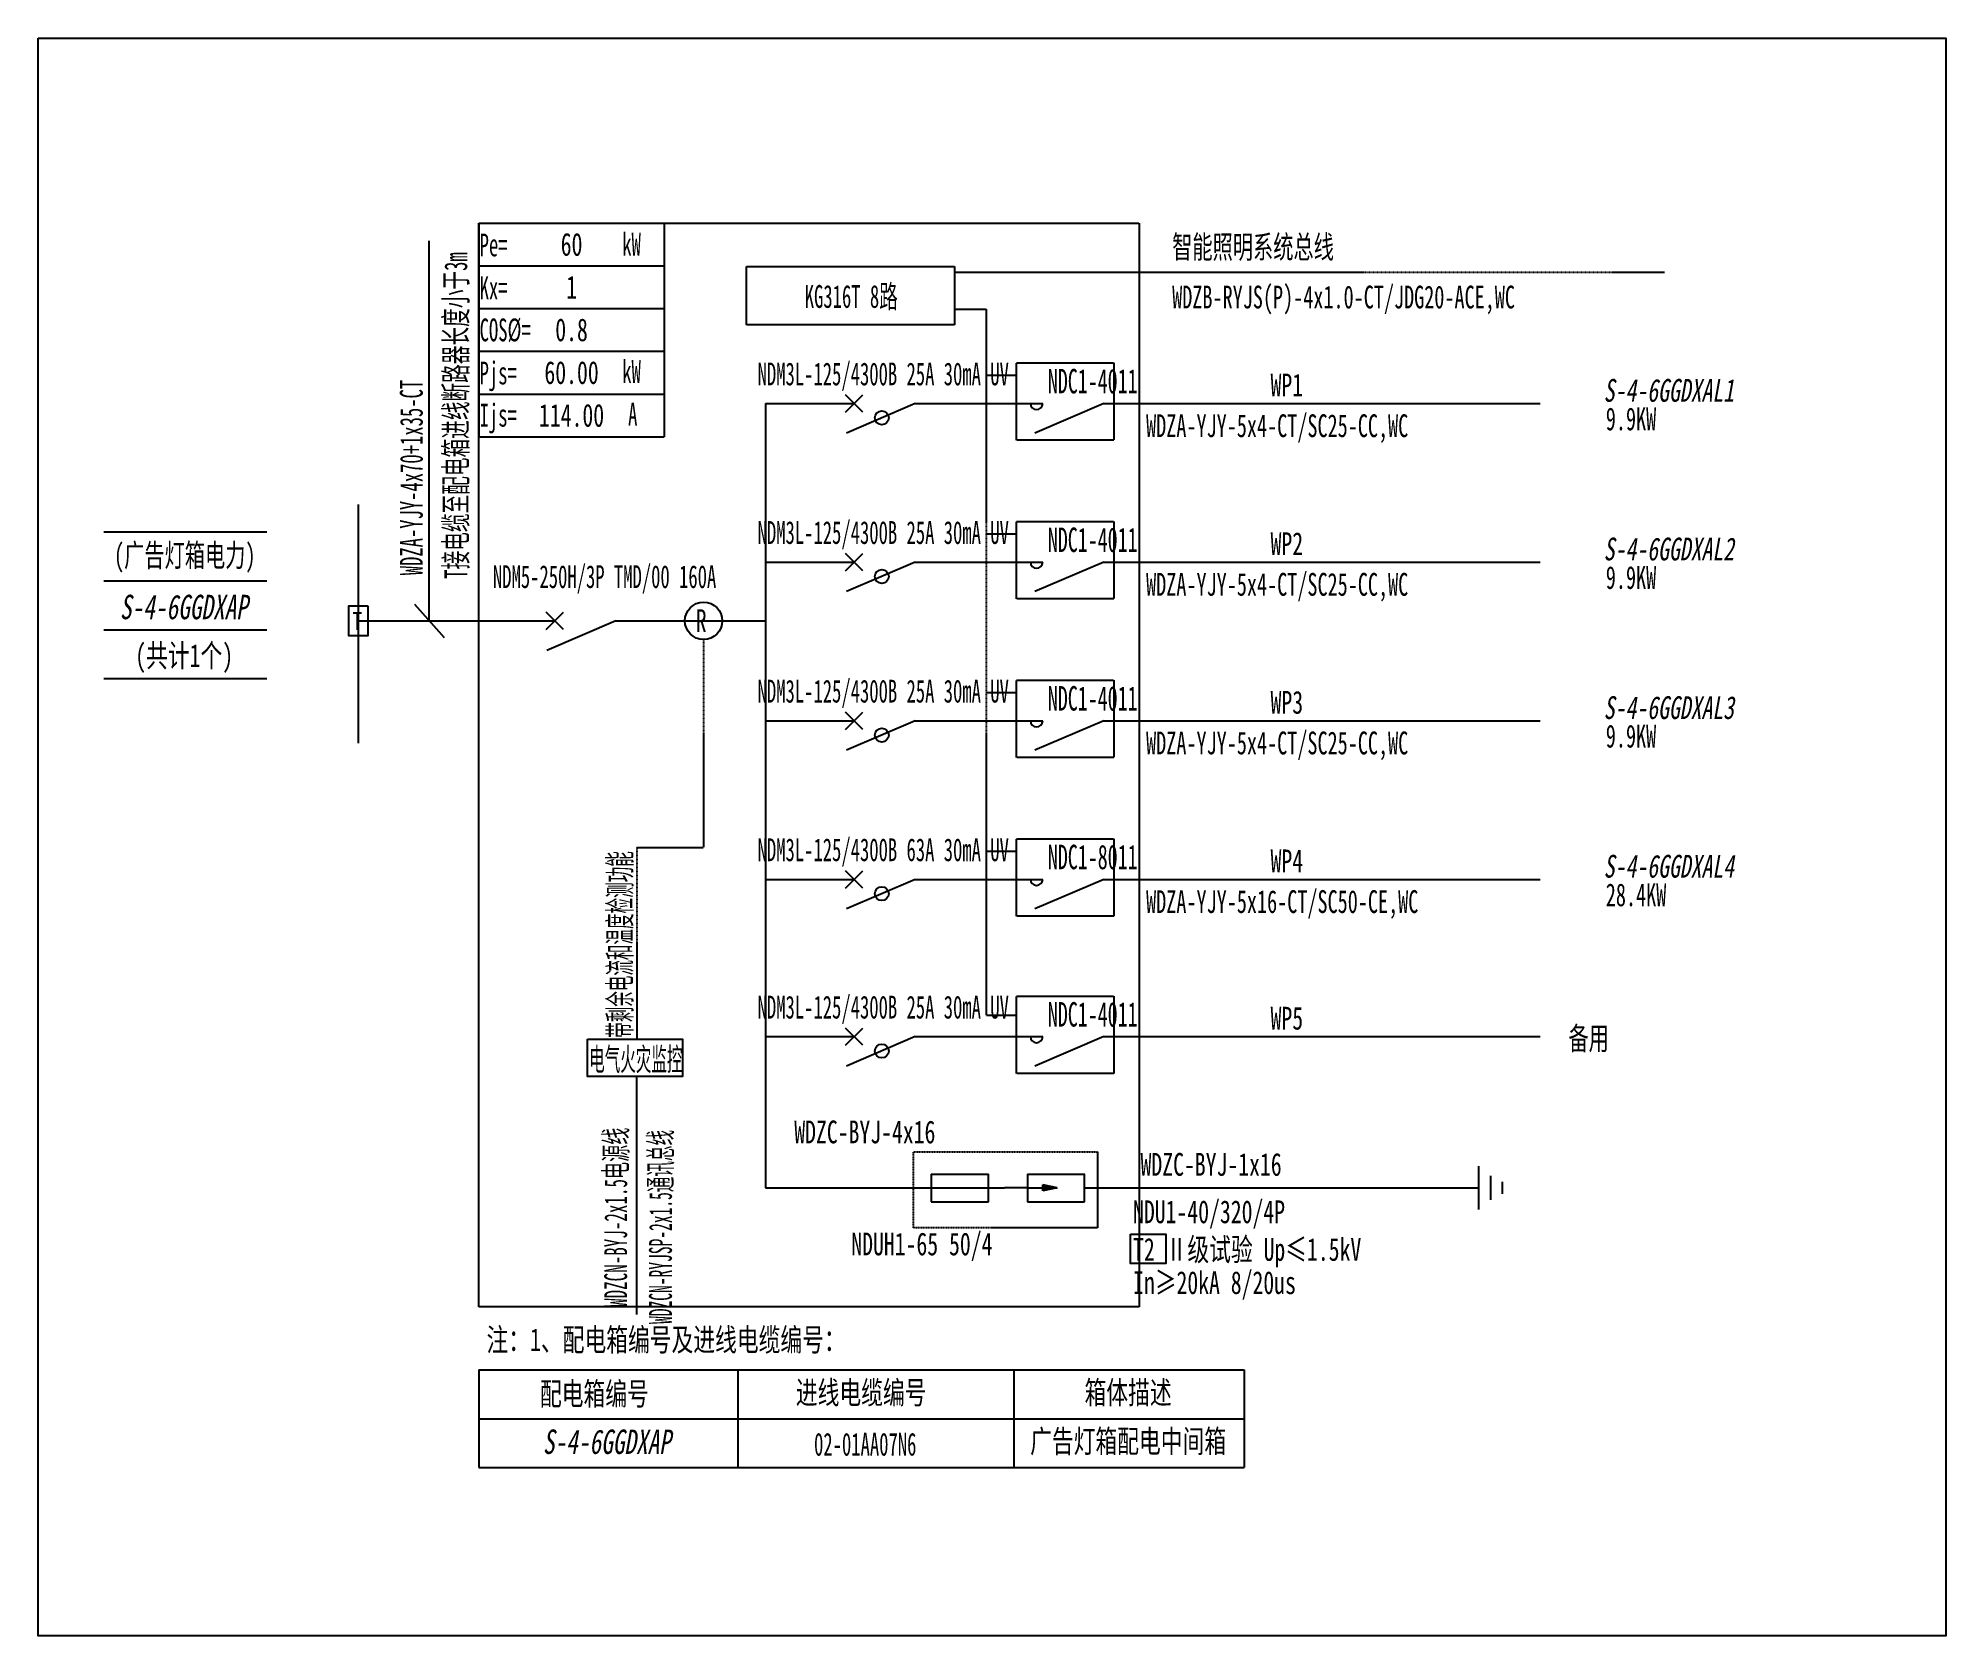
# Model space of a CAD drawing. Extents: x 324067 to 326642, y 364182 to 366339.
import ezdxf
from ezdxf.enums import TextEntityAlignment as Align

# ---------------------------------------------------------------- set-up
doc = ezdxf.new("R2010")
doc.units = 0
doc.header["$MEASUREMENT"] = 0
for name, pattern in [('DASHDOT', [1, 0.5, -0.25, 0, -0.25]), ('DASHDOT2', [0.5, 0.25, -0.125, 0, -0.125]), ('DASHDOTX2', [2, 1, -0.5, 0, -0.5]), ('DASHED', [0.75, 0.5, -0.25]), ('DASHED2', [0.375, 0.25, -0.125])]:
    doc.linetypes.add(name, pattern=pattern)
for name, color, linetype in [('D_E_Eqpm(强电设备)', 100, 'Continuous'), ('D_E_Eqpm（强电设备）', 100, 'Continuous'), ('D_E_Text(强电文字)', 51, 'Continuous'), ('D_E_Text（强电文字）', 51, 'Continuous'), ('D_E_Tray（强电普通桥架）', 51, 'Continuous'), ('D_E_Wire（强电线缆）', 10, 'Continuous'), ('D_El_Eqpm（弱电设备）', 100, 'Continuous'), ('D_El_Text（弱电文字）', 51, 'Continuous'), ('D_T_TableDim（表格尺寸）', 255, 'Continuous'), ('DQ-漏电火灾', 80, 'Continuous'), ('DQ_Eqpm', 100, 'Continuous'), ('系统图', 220, 'Continuous')]:
    doc.layers.add(name, color=color, linetype=linetype)
doc.styles.add('$1$电气', font='', dxfattribs={"width": 0.7})
doc.styles.add('$1$电气箱', font='simhei.ttf', dxfattribs={"width": 0.8, "oblique": 10})
doc.styles.add('电气', font='', dxfattribs={"width": 0.7})
doc.styles.add('电气箱', font='simhei.ttf', dxfattribs={"width": 0.8, "oblique": 10})
doc.styles.get('$1$电气').set_extended_font_data('SimSun')
doc.styles.get('电气').set_extended_font_data('SimSun')

# ---------------------------------------------------------------- blocks, each defined once
blk = doc.blocks.new('T接箱')
at = {"layer": 'DQ_Eqpm'}
blk.add_lwpolyline([(313, 172), (73, 172), (73, -188), (313, -188)], close=True, dxfattribs=at)
at = {"layer": 'DQ_Eqpm', "color": 51, "style": '电气', "width": 0.8}
blk.add_text('T', height=220, dxfattribs=at).set_placement((120, -121))

msp = doc.modelspace()

# ---------------------------------------------------------------- linework, layer by layer
at = {"linetype": 'DASHED'}
for p, q in [((324662, 366089.4, 0), (325553.2, 366089.4, 0)), ((324662, 364626.5, 0), (324662, 366089.4, 0)), ((325553.2, 366089.4, 0), (325553.2, 364626.5, 0)), ((325387.6, 365796.3, 0), (325387.6, 365900.7, 0)), ((325387.6, 365900.7, 0), (325518.9, 365900.7, 0)), ((325518.9, 365900.7, 0), (325518.9, 365796.3, 0)), ((325518.9, 365796.3, 0), (325387.6, 365796.3, 0)), ((325387.6, 365686.6, 0), (325518.9, 365686.6, 0)), ((325387.6, 365582.2, 0), (325387.6, 365686.6, 0)), ((325518.9, 365686.6, 0), (325518.9, 365582.2, 0)), ((325518.9, 365582.2, 0), (325387.6, 365582.2, 0)), ((325387.6, 365472.5, 0), (325518.9, 365472.5, 0)), ((325387.6, 365368.1, 0), (325387.6, 365472.5, 0)), ((325518.9, 365472.5, 0), (325518.9, 365368.1, 0)), ((325518.9, 365368.1, 0), (325387.6, 365368.1, 0)), ((325387.6, 365154, 0), (325387.6, 365258.4, 0)), ((325387.6, 365258.4, 0), (325518.9, 365258.4, 0)), ((325518.9, 365258.4, 0), (325518.9, 365154, 0)), ((325518.9, 365154, 0), (325387.6, 365154, 0)), ((325387.6, 365046.1, 0), (325518.9, 365046.1, 0)), ((325387.6, 364941.6, 0), (325387.6, 365046.1, 0)), ((325518.9, 365046.1, 0), (325518.9, 364941.6, 0)), ((325518.9, 364941.6, 0), (325387.6, 364941.6, 0)), ((325553.2, 364626.5, 0), (324662, 364626.5, 0))]:
    msp.add_line(p, q, dxfattribs=at)
at = {"linetype": 'DASHED2', "elevation": 0}
msp.add_lwpolyline([(325248.4, 364835.6), (325496.7, 364835.6), (325496.7, 364733.3), (325248.4, 364733.3)], close=True, dxfattribs=at)
at = {"layer": 'D_E_Eqpm(强电设备)', "color": 100}
for p, q in [((325505.4, 365845.9, 0), (325412.4, 365806, 0)), ((325505.4, 365631.8, 0), (325412.4, 365591.9, 0)), ((324752.7, 365540.8, 0), (324776, 365564.1, 0)), ((324776, 365540.8, 0), (324752.7, 365564.1, 0)), ((324846.7, 365552.5, 0), (324753.7, 365512.6, 0)), ((325505.4, 365417.7, 0), (325412.4, 365377.8, 0)), ((325505.4, 365203.6, 0), (325412.4, 365163.7, 0)), ((325505.4, 364991.3, 0), (325412.4, 364951.4, 0))]:
    msp.add_line(p, q, dxfattribs=at)
at = {"layer": 'D_E_Eqpm(强电设备)'}
for p, q in [((325272.6, 364805.8, 0), (325349.9, 364805.8, 0)), ((325272.6, 364805.8, 0), (325272.6, 364768.4, 0)), ((325349.7, 364768.4, 0), (325349.7, 364805.8, 0)), ((325402.4, 364805.8, 0), (325479.7, 364805.8, 0)), ((325402.4, 364805.8, 0), (325402.4, 364768.4, 0)), ((325479.5, 364768.4, 0), (325479.5, 364805.8, 0)), ((325402.4, 364787.1, 0), (325371.2, 364787.1, 0)), ((325402.4, 364787.1, 0), (325442.5, 364787.1, 0)), ((325442.5, 364787.1, 0), (325423.1, 364791.1, 0)), ((325423.1, 364783.1, 0), (325423.1, 364791.1, 0)), ((325442.5, 364787.1, 0), (325423.1, 364783.1, 0)), ((325272.6, 364768.4, 0), (325349.7, 364768.4, 0)), ((325402.4, 364768.4, 0), (325479.5, 364768.4, 0))]:
    msp.add_line(p, q, dxfattribs=at)
at = {"layer": 'D_E_Eqpm(强电设备)', "color": 100}
for centre in [(325414.7, 365845.9, 0), (325414.7, 365631.8, 0), (325414.7, 365417.7, 0), (325414.7, 365203.6, 0), (325414.7, 364991.3, 0)]:
    msp.add_arc(centre, 8.24, 180, 0, dxfattribs=at)
at = {"layer": 'D_E_Eqpm(强电设备)'}
msp.add_solid([(325423.1, 364783.1, 0), (325442.5, 364787.1, 0), (325423.1, 364791.1, 0)], dxfattribs=at)
at = {"layer": 'D_E_Eqpm（强电设备）'}
for p, q in [((325023.1, 366030.8, 0), (325303.8, 366030.8, 0)), ((325023.1, 365951.9, 0), (325023.1, 366030.8, 0)), ((325303.8, 366030.8, 0), (325303.8, 365951.9, 0)), ((325303.8, 365951.9, 0), (325023.1, 365951.9, 0)), ((325156.8, 365834.3, 0), (325180.2, 365857.6, 0)), ((325180.2, 365834.3, 0), (325156.8, 365857.6, 0)), ((325250.9, 365845.9, 0), (325157.9, 365806, 0)), ((325156.8, 365620.2, 0), (325180.2, 365643.5, 0)), ((325180.2, 365620.2, 0), (325156.8, 365643.5, 0)), ((325250.9, 365631.8, 0), (325157.9, 365591.9, 0)), ((325156.8, 365406, 0), (325180.2, 365429.4, 0)), ((325180.2, 365406, 0), (325156.8, 365429.4, 0)), ((325250.9, 365417.7, 0), (325157.9, 365377.8, 0)), ((325156.8, 365191.9, 0), (325180.2, 365215.3, 0)), ((325180.2, 365191.9, 0), (325156.8, 365215.3, 0)), ((325250.9, 365203.6, 0), (325157.9, 365163.7, 0)), ((325156.8, 364979.6, 0), (325180.2, 365002.9, 0)), ((325180.2, 364979.6, 0), (325156.8, 365002.9, 0)), ((325250.9, 364991.3, 0), (325157.9, 364951.4, 0))]:
    msp.add_line(p, q, dxfattribs=at)
for centre in [(325205.7, 365826.5, 0), (325205.7, 365612.4, 0), (325205.7, 365398.3, 0), (325205.7, 365184.2, 0), (325205.7, 364971.9, 0)]:
    msp.add_circle(centre, 9.36, dxfattribs=at)
at = {"layer": 'D_E_Text（强电文字）'}
for p, q in [((324662, 366089.4, 0), (324912, 366089.4, 0)), ((324662, 366089.4, 0), (324662, 365800.9, 0)), ((324912, 366089.4, 0), (324912, 365800.9, 0)), ((324595, 365552.5, 0), (324595, 366065.4, 0)), ((324662, 366031.7, 0), (324912, 366031.7, 0)), ((324662, 365974, 0), (324912, 365974, 0)), ((324662, 365916.3, 0), (324912, 365916.3, 0)), ((324662, 365858.6, 0), (324912, 365858.6, 0)), ((324662, 365800.9, 0), (324912, 365800.9, 0)), ((324574.9, 365574.8, 0), (324615.1, 365530.2, 0))]:
    msp.add_line(p, q, dxfattribs=at)
at = {"layer": 'D_E_Text（强电文字）', "elevation": 0}
msp.add_lwpolyline([(325541.5, 364724.7), (325589.3, 364724.7), (325589.3, 364685.3), (325541.5, 364685.3)], close=True, dxfattribs=at)
at = {"layer": 'D_E_Wire（强电线缆）', "linetype": 'DASHDOT2'}
for p, q in [((325303.8, 366023.3, 0), (326262.2, 366023.3, 0)), ((325303.8, 365973.1, 0), (325346.6, 365973.1, 0)), ((325346.6, 365973.1, 0), (325346.6, 365020.2, 0)), ((325387.6, 365883.6, 0), (325346.6, 365883.6, 0)), ((325387.6, 365669.4, 0), (325346.6, 365669.4, 0)), ((325387.6, 365455.3, 0), (325346.6, 365455.3, 0)), ((325387.6, 365241.2, 0), (325346.6, 365241.2, 0)), ((325346.6, 365020.2, 0), (325387.6, 365020.2, 0))]:
    msp.add_line(p, q, dxfattribs=at)
at = {"layer": 'D_E_Wire（强电线缆）'}
for p, q in [((325048.8, 365845.9, 0), (325048.8, 364787.1, 0)), ((325048.8, 365845.9, 0), (325168.5, 365845.9, 0)), ((325250.9, 365845.9, 0), (325423, 365845.9, 0)), ((325505.4, 365845.9, 0), (326094.4, 365845.9, 0)), ((324499.2, 365387.5, 0), (324499.2, 365709.7, 0)), ((325048.8, 365631.8, 0), (325168.5, 365631.8, 0)), ((325250.9, 365631.8, 0), (325423, 365631.8, 0)), ((325505.4, 365631.8, 0), (326094.4, 365631.8, 0)), ((324499.2, 365552.5, 0), (324764.3, 365552.5, 0)), ((324846.7, 365552.5, 0), (325048.8, 365552.5, 0)), ((325048.8, 365417.7, 0), (325168.5, 365417.7, 0)), ((325250.9, 365417.7, 0), (325423, 365417.7, 0)), ((325505.4, 365417.7, 0), (326094.4, 365417.7, 0)), ((325048.8, 365203.6, 0), (325168.5, 365203.6, 0)), ((325250.9, 365203.6, 0), (325423, 365203.6, 0)), ((325505.4, 365203.6, 0), (326094.4, 365203.6, 0)), ((325048.8, 364991.3, 0), (325168.5, 364991.3, 0)), ((325250.9, 364991.3, 0), (325423, 364991.3, 0)), ((325505.4, 364991.3, 0), (326094.4, 364991.3, 0)), ((326011.6, 364757.8, 0), (326011.6, 364816.5, 0)), ((326027.6, 364771.2, 0), (326027.6, 364803.2, 0)), ((325048.8, 364787.1, 0), (325371.2, 364787.1, 0)), ((325479.5, 364787.1, 0), (326011.6, 364787.1, 0)), ((326043.6, 364779.1, 0), (326043.6, 364795.2, 0))]:
    msp.add_line(p, q, dxfattribs=at)
at = {"layer": 'D_El_Eqpm（弱电设备）', "color": 3}
msp.add_line((324936.6, 364937.5, 0), (324808.3, 364937.5, 0), dxfattribs=at)
at = {"layer": 'D_El_Eqpm（弱电设备）', "color": 3, "elevation": 0}
msp.add_lwpolyline([(324808.3, 364987.8), (324936.6, 364987.8), (324936.6, 364937.5), (324808.3, 364937.5)], close=True, dxfattribs=at)
at = {"layer": 'D_T_TableDim（表格尺寸）', "color": 255}
for p, q in [((324155.8, 365672.5, 0), (324375.6, 365672.5, 0)), ((324155.8, 365606.5, 0), (324375.6, 365606.5, 0)), ((324155.8, 365540.6, 0), (324375.6, 365540.6, 0)), ((324155.8, 365540.6, 0), (324375.6, 365540.6, 0)), ((324155.8, 365540.6, 0), (324375.6, 365540.6, 0)), ((324155.8, 365540.6, 0), (324375.6, 365540.6, 0)), ((324155.8, 365540.6, 0), (324375.6, 365540.6, 0)), ((324155.8, 365474.6, 0), (324375.6, 365474.6, 0))]:
    msp.add_line(p, q, dxfattribs=at)
at = {"layer": 'D_T_TableDim（表格尺寸）', "ltscale": 3.5}
for p, q in [((324662, 364541.5, 0), (325695, 364541.5, 0)), ((324662, 364541.5, 0), (324662, 364409.6, 0)), ((325011.3, 364541.5, 0), (325011.3, 364409.6, 0)), ((325384.1, 364541.5, 0), (325384.1, 364409.6, 0)), ((325695, 364541.5, 0), (325695, 364409.6, 0)), ((324662, 364475.5, 0), (325695, 364475.5, 0)), ((324662, 364475.5, 0), (325695, 364475.5, 0)), ((325011.3, 364475.5, 0), (325011.3, 364409.6, 0)), ((325384.1, 364475.5, 0), (325384.1, 364409.6, 0)), ((324662, 364409.6, 0), (325695, 364409.6, 0))]:
    msp.add_line(p, q, dxfattribs=at)
at = {"layer": 'DQ-漏电火灾', "linetype": 'DASHDOT', "ltscale": 0.5}
for p, q in [((324965.2, 365527.3, 0), (324965.2, 365246.4, 0)), ((324875.2, 365246.4, 0), (324875.2, 364987.8, 0)), ((324875.2, 365246.4, 0), (324965.2, 365246.4, 0)), ((324875.2, 364616.3, 0), (324875.2, 364937.5, 0))]:
    msp.add_line(p, q, dxfattribs=at)
at = {"layer": 'DQ-漏电火灾', "color": 3}
msp.add_circle((324965.2, 365552.5, 0), 25.2, dxfattribs=at)
at = {"layer": '系统图', "ltscale": 9973.992009}
msp.add_lwpolyline([(324067, 366339), (326642, 366339), (326642, 364182.5), (324067, 364182.5)], close=True, dxfattribs=at)

# ---------------------------------------------------------------- block references
at = {"layer": 'D_E_Eqpm（强电设备）', "xscale": 0.1099128117557277, "yscale": 0.1099128117557277, "zscale": 0.1099128117557277}
msp.add_blockref('T接箱', (324477.9, 365553.4, 0), dxfattribs=at)

# ---------------------------------------------------------------- texts
at = {"layer": 'D_E_Text(强电文字)', "color": 51, "style": '电气', "width": 0.6}
for s, p in [('NDC1-4011', (325429.9, 365859.6, 0)), ('NDC1-4011', (325429.9, 365645.5, 0)), ('NDC1-4011', (325429.9, 365431.4, 0)), ('NDC1-8011', (325429.9, 365217.3, 0)), ('NDC1-4011', (325429.9, 365004.9, 0))]:
    msp.add_text(s, height=32.97, dxfattribs=at).set_placement(p)
at = {"layer": 'D_E_Text(强电文字)', "style": '电气', "width": 0.7}
for s, p in [('WDZC-BYJ-4x16', (325087.6, 364847.3, 0)), ('WDZC-BYJ-1x16', (325555, 364803.5, 0)), ('T2 Ⅱ级试验 Up≤1.5kV ', (325544.9, 364688.7, 0)), ('In≥20kA 8/20us', (325544.9, 364643.9, 0))]:
    msp.add_text(s, height=30.776, dxfattribs=at).set_placement(p)
at = {"layer": 'D_E_Text(强电文字)', "color": 51, "true_color": 0xffff7f, "style": '电气', "width": 0.7}
msp.add_text('NDU1-40/320/4P', height=30.776, dxfattribs=at).set_placement((325544.9, 364739.5, 0))
at = {"layer": 'D_E_Text（强电文字）', "linetype": 'Continuous', "style": '电气', "width": 0.6}
for s, height, p in [('Pe=', 30.78, (324662.9, 366044.5, 0)), ('kW', 30.78, (324855.4, 366045.6, 0)), ('Kx=', 30.78, (324662.9, 365986.6, 0)), ('COS%%C=', 30.78, (324662.9, 365929.8, 0)), ('Pjs=', 30.78, (324662.9, 365871.7, 0)), ('kW', 30.78, (324855.4, 365873.7, 0)), ('Ijs=', 30.78, (324662.9, 365814.7, 0)), ('A', 30.8, (324863.3, 365816, 0))]:
    msp.add_text(s, height=height, dxfattribs=at).set_placement(p)
at = {"layer": 'D_E_Text（强电文字）'}
for s, height, style, width, p in [('智能照明系统总线', 30.78, '电气', 0.65, (325597.7, 366041.8, 0)), ('WDZB-RYJS(P)-4x1.0-CT/JDG20-ACE,WC', 30.776, '电气', 0.65, (325597.7, 365974.2, 0)), ('WP1', 30.78, '电气', 0.7, (325730.5, 365855.5, 0)), ('WDZA-YJY-5x4-CT/SC25-CC,WC', 30.776, '电气', 0.65, (325562.5, 365800.5, 0)), ('9.9KW', 30.78, '$1$电气', 0.65, (326183, 365809.7, 0)), ('WP2', 30.78, '电气', 0.7, (325730.5, 365641.3, 0)), ('9.9KW', 30.78, '$1$电气', 0.65, (326183, 365595.6, 0)), ('WDZA-YJY-5x4-CT/SC25-CC,WC', 30.776, '电气', 0.65, (325562.5, 365586.4, 0)), ('WP3', 30.78, '电气', 0.7, (325730.5, 365427.2, 0)), ('WDZA-YJY-5x4-CT/SC25-CC,WC', 30.776, '电气', 0.65, (325562.5, 365372.3, 0)), ('9.9KW', 30.78, '$1$电气', 0.65, (326183, 365381.5, 0)), ('WP4', 30.78, '电气', 0.7, (325730.5, 365213.1, 0)), ('WDZA-YJY-5x16-CT/SC50-CE,WC', 30.776, '电气', 0.65, (325562.5, 365158.2, 0)), ('28.4KW', 30.78, '$1$电气', 0.65, (326183, 365167.3, 0)), ('WP5', 30.78, '电气', 0.7, (325730.5, 365000.8, 0)), ('备用', 30.78, '$1$电气', 0.65, (326132.6, 364973.6, 0)), ('注：1、配电箱编号及进线电缆编号：', 30.776, '电气', 0.7, (324672.2, 364566.8, 0))]:
    msp.add_text(s, height=height, dxfattribs=dict(at, style=style, width=width)).set_placement(p)
at = {"layer": 'D_E_Text（强电文字）', "style": '电气', "width": 0.6}
for s, p in [('T接电缆至配电箱进线断路器长度小于3m', (324646.1, 365609.3, 0)), ('WDZA-YJY-4x70+1x35-CT', (324586.1, 365614, 0))]:
    msp.add_text(s, height=30.776, rotation=90, dxfattribs=at).set_placement(p)
at = {"layer": 'D_E_Text（强电文字）'}
for s, height, style, width, p in [('KG316T 8路', 30.78, '电气', 0.6, (325164.6, 365991, 0)), ('NDM3L-125/4300B 25A 30mA UV', 30.776, '电气', 0.6, (325207.7, 365883.3, 0)), ('NDM3L-125/4300B 25A 30mA UV', 30.776, '电气', 0.6, (325207.7, 365669.2, 0)), ('(广告灯箱电力)', 30.78, '$1$电气', 0.65, (324264.9, 365639.3, 0)), ('NDM5-250H/3P TMD/00 160A', 30.776, '电气', 0.6, (324831.6, 365609.7, 0)), ('NDM3L-125/4300B 25A 30mA UV', 30.776, '电气', 0.6, (325207.7, 365455.1, 0)), ('NDM3L-125/4300B 63A 30mA UV', 30.776, '电气', 0.6, (325207.7, 365241, 0)), ('NDM3L-125/4300B 25A 30mA UV', 30.776, '电气', 0.6, (325207.7, 365028.6, 0)), ('电气火灾监控', 30.78, '电气', 0.5, (324873.7, 364961.5, 0)), ('配电箱编号', 30.78, '电气', 0.7, (324817.8, 364509.9, 0)), ('进线电缆编号', 30.78, '电气', 0.7, (325177.9, 364511.5, 0)), ('箱体描述', 30.78, '电气', 0.7, (325538.2, 364511.5, 0)), ('02-01AA07N6', 30.776, '电气', 0.6, (325183.4, 364440.9, 0)), ('广告灯箱配电中间箱', 30.78, '电气', 0.7, (325538.2, 364445.6, 0))]:
    msp.add_text(s, height=height, dxfattribs=dict(at, style=style, width=width)).set_placement(p, align=Align.MIDDLE)
at = {"layer": 'D_E_Text（强电文字）', "oblique": 10, "width": 0.7}
for style, p in [('$1$电气箱', (324263.6, 365571.2, 0)), ('电气箱', (324834.6, 364444.5, 0))]:
    msp.add_text('S-4-6GGDXAP', height=32.974, dxfattribs=dict(at, style=style)).set_placement(p, align=Align.MIDDLE)
at = {"layer": 'D_E_Text（强电文字）', "style": '$1$电气', "width": 0.7}
msp.add_text('(共计1个)', height=30.78, dxfattribs=at).set_placement((324264.1, 365490.3, 0), align=Align.CENTER)
at = {"layer": 'D_E_Text（强电文字）', "color": 51, "true_color": 0xffff7f, "style": '电气', "width": 0.7}
msp.add_text('NDUH1-65 50/4', height=30.776, dxfattribs=at).set_placement((325164.6, 364696.1, 0))
at = {"layer": 'D_E_Text（强电文字）', "width": 250.029, "attachment_point": 5, "style": '电气'}
for s, insert, char_height in [('60', (324787, 366060.5, 0), 30.78), ('1', (324787, 366002.8, 0), 30.8), ('0.8', (324787, 365945.1, 0), 30.78), ('{\\C200;60.00}', (324787, 365887.4, 0), 30.776), ('{\\C200;114.00}', (324787, 365829.7, 0), 30.776)]:
    msp.add_mtext(s, dxfattribs=dict(at, insert=insert, char_height=char_height))
at = {"layer": 'D_E_Tray（强电普通桥架）', "linetype": 'DASHDOTX2', "style": '电气箱', "oblique": 10, "width": 0.7}
for s, p in [('S-4-6GGDXAL1', (326180.1, 365848.2, 0)), ('S-4-6GGDXAL2', (326180.1, 365634.1, 0)), ('S-4-6GGDXAL3', (326180.1, 365420, 0)), ('S-4-6GGDXAL4', (326180.1, 365205.9, 0))]:
    msp.add_text(s, height=30.776, dxfattribs=at).set_placement(p)
at = {"layer": 'D_El_Text（弱电文字）', "color": 1, "style": '电气', "width": 0.5}
msp.add_text('带剩余电流和温度检测功能', height=30.776, rotation=90, dxfattribs=at).set_placement((324867.5, 364989.7, 0))
at = {"layer": 'D_El_Text（弱电文字）', "style": '电气'}
for s, width, p in [('WDZCN-BYJ-2x1.5电源线', 0.55, (324862, 364626.4, 0)), ('WDZCN-RYJSP-2x1.5通讯总线', 0.5, (324922.4, 364603.4, 0))]:
    msp.add_text(s, height=30.776, rotation=90, dxfattribs=dict(at, width=width)).set_placement(p)
at = {"layer": 'DQ-漏电火灾', "color": 50, "style": '电气', "width": 0.7}
msp.add_text('R', height=30.8, dxfattribs=at).set_placement((324954.6, 365537.4, 0))

doc.saveas('drawing.dxf')
